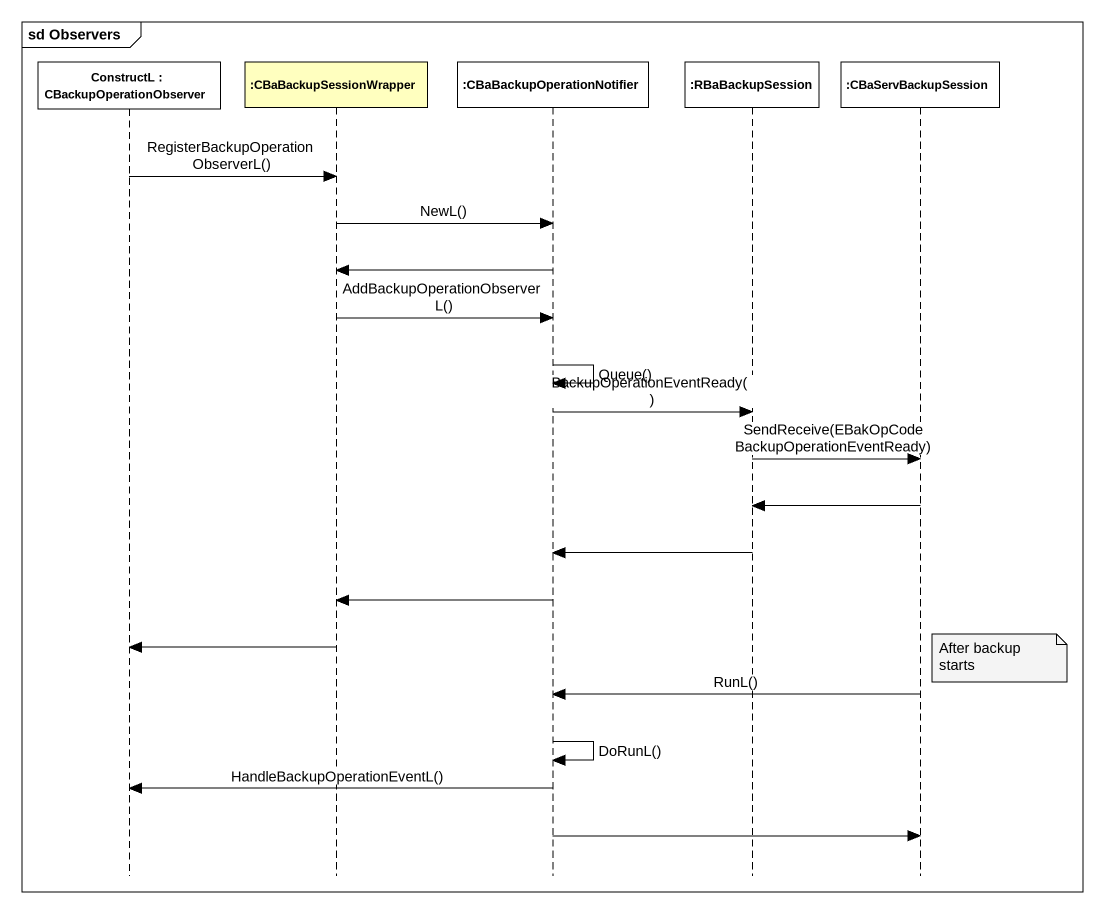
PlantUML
@startuml
mainframe sd Observers
hide footbox
participant "ConstructL : CBackupOperationObserver" as ConstructL #FFFFFF
participant ":CBaBackupSessionWrapper" as CBaBackupSessionWrapper #FFFFBF
participant ":CBaBackupOperationNotifier" as CBaBackupOperationNotifier #FFFFFF
participant ":RBaBackupSession" as RBaBackupSession #FFFFFF
participant ":CBaServBackupSession" as CBaServBackupSession #FFFFFF

ConstructL -> CBaBackupSessionWrapper : RegisterBackupOperationObserverL()
CBaBackupSessionWrapper -> CBaBackupOperationNotifier : NewL()
CBaBackupOperationNotifier -> CBaBackupSessionWrapper
CBaBackupSessionWrapper -> CBaBackupOperationNotifier : AddBackupOperationObserverL()
CBaBackupOperationNotifier -> CBaBackupOperationNotifier : Queue()
CBaBackupOperationNotifier -> RBaBackupSession : BackupOperationEventReady()
RBaBackupSession -> CBaServBackupSession : SendReceive(EBakOpCodeBackupOperationEventReady)
CBaServBackupSession -> RBaBackupSession
RBaBackupSession -> CBaBackupOperationNotifier
CBaBackupOperationNotifier -> CBaBackupSessionWrapper
CBaBackupSessionWrapper -> ConstructL
note right of CBaServBackupSession : After backup starts
CBaServBackupSession -> CBaBackupOperationNotifier : RunL()
CBaBackupOperationNotifier -> CBaBackupOperationNotifier : DoRunL()
CBaBackupOperationNotifier -> ConstructL : HandleBackupOperationEventL()
CBaBackupOperationNotifier -> CBaServBackupSession
@enduml
